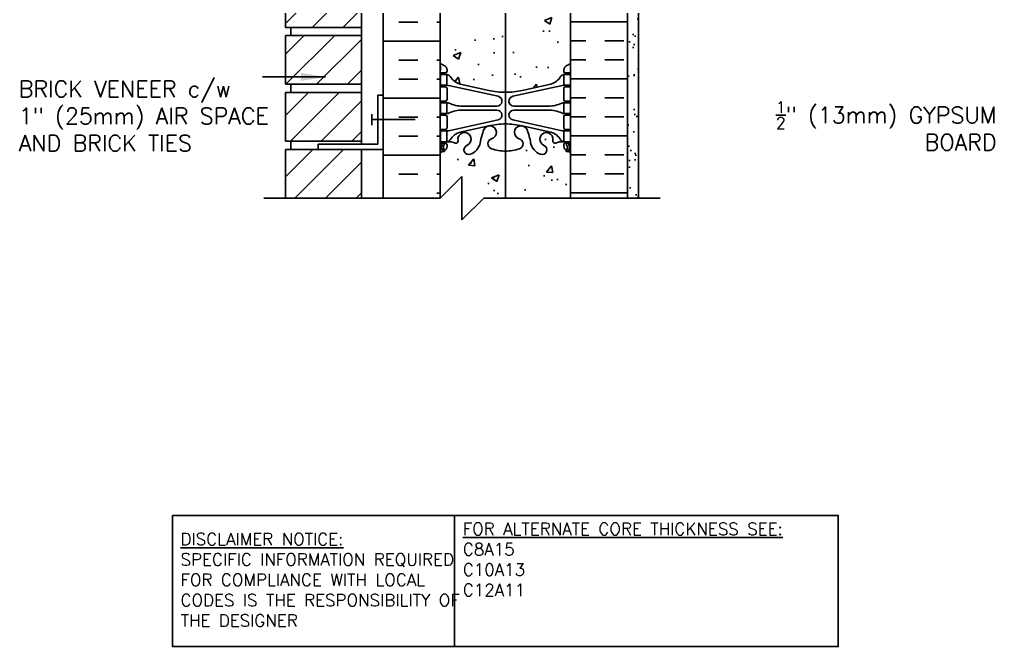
# Model space of a CAD drawing. Header units: inches. Extents: x 113.5 to 169.5, y -22.8 to 56.9.
# Drawn here: x 113.54 to 158.42, y -22.81 to 6.08 of the extents above; entities that cross this region are included whole.
import ezdxf

# ---------------------------------------------------------------- set-up
doc = ezdxf.new("R2010")
doc.units = ezdxf.units.IN
doc.header["$LTSCALE"] = 0.5
doc.header["$MEASUREMENT"] = 0
for name, color, linetype in [('HATCH', 12, 'Continuous'), ('line25', 2, 'Continuous'), ('LINE3', 3, 'Continuous'), ('LINE50', 5, 'Continuous'), ('LINE9', 9, 'Continuous'), ('TEXT', 4, 'Continuous'), ('Web_Edge', 9, 'Continuous')]:
    doc.layers.add(name, color=color, linetype=linetype)
doc.styles.add('DIM', font='romans.shx', dxfattribs={"width": 0.7})
doc.styles.add('ROMANS', font='romans.shx', dxfattribs={"height": 1.125})
doc.styles.get("Standard").update_dxf_attribs({"font": 'romans.shx', "height": 1.125})
doc.dimstyles.new('ext_12', dxfattribs={"dimscale": 12, "dimtxt": 0.09375, "dimasz": 0.09375, "dimexe": 0.09375, "dimexo": 0.0625, "dimgap": 0.0625, "dimtad": 1, "dimdec": 1, "dimzin": 3, "dimdsep": 46, "dimlunit": 4, "dimtxsty": 'DIM', "dimcen": 0.09, "dimdle": 0.09375, "dimclrt": 4, "dimadec": 0, "dimazin": 0, "dimtfac": 1, "dimtdec": 1, "dimtmove": 2, "dimatfit": 3, "dimfxl": 1, "dimfrac": 2, "dimtolj": 1, "dimtzin": 0, "dimarcsym": 0})

msp = doc.modelspace()

# ---------------------------------------------------------------- hatches: boundary and pattern name
at = {"layer": 'HATCH'}
h = msp.add_hatch(dxfattribs=at)
h.set_pattern_fill('AR-CONC', color=256, scale=0.5)
h.paths.add_polyline_path([(135.904, 42.838), (134.904, 42.838), (133.904, 41.838), (133.904, 42.838), (133.904, 43.838), (132.904, 42.838), (132.904, 40.057, 0.082415), (133.047, 39.978, -0.317837), (133.214, 39.742), (133.214, 39.675, -0.414214), (133.151, 39.612), (133.104, 39.612), (133.104, 39.542), (133.209, 39.542, -0.188973), (133.365, 39.447, 0.196323), (133.814, 39.101), (135.136, 38.811, 0.057795), (135.904, 38.721)])
h.paths.add_polyline_path([(137.206, 42.838), (135.904, 42.838), (135.904, 38.721, 0.057795), (136.672, 38.811), (137.206, 38.928)])
h.paths.add_polyline_path([(138.904, 42.838), (137.206, 42.838), (137.206, 38.928), (137.994, 39.101, 0.196323), (138.443, 39.447, -0.188973), (138.599, 39.542), (138.704, 39.542), (138.704, 39.612), (138.656, 39.612, -0.414214), (138.594, 39.675), (138.594, 39.742, -0.317837), (138.76, 39.978, 0.082415), (138.904, 40.057)])
h.paths.add_polyline_path([(135.904, 36.013, -0.082755), (135.255, 36.121, -0.735593), (135.268, 36.579, 0.955472), (135.13, 37.172), (135.11, 37.168, 0.223253), (134.91, 37.003, 0.053157), (134.744, 36.389, -0.24438), (134.296, 35.868, -1), (134.132, 36.277, 2.182095), (133.722, 36.49, -0.601435), (133.602, 36.385, 0.10046), (133.209, 36.442), (133.104, 36.442), (133.104, 36.372), (133.151, 36.372, -0.414214), (133.214, 36.31), (133.214, 36.242, -0.249069), (133.104, 36.035), (133.104, 35.993), (133.014, 35.993, 0.064398), (132.904, 35.927), (132.904, 33.838, -0.518559), (133.485, 33.838, -0.520567), (134.443, 33.838, -0.520567), (134.874, 33.838, -0.520567), (135.44, 33.838, -0.520567), (135.745, 33.838, -0.204153), (135.904, 33.937)])
h.paths.add_polyline_path([(137.206, 36.097, -0.110434), (137.064, 36.389, 0.053157), (136.898, 37.003, 0.223253), (136.698, 37.168), (136.678, 37.172, 0.955472), (136.54, 36.579, -0.735593), (136.552, 36.121, -0.082755), (135.904, 36.013), (135.904, 33.937, -0.286017), (136.136, 33.838, -0.520567), (136.434, 33.838, -0.520567), (136.969, 33.838, -0.209762), (137.206, 33.982)])
h.paths.add_polyline_path([(138.904, 35.927, 0.064398), (138.794, 35.993), (138.704, 35.993), (138.704, 36.035, -0.249069), (138.594, 36.242), (138.594, 36.31, -0.414214), (138.656, 36.372), (138.704, 36.372), (138.704, 36.442), (138.599, 36.442, 0.10046), (138.205, 36.385, -0.601435), (138.086, 36.49, 2.182095), (137.676, 36.277, -1), (137.512, 35.868, -0.130426), (137.206, 36.097), (137.206, 33.982, -0.280208), (137.534, 33.838, -0.520567), (137.853, 33.838, -0.520567), (138.377, 33.838, -0.528229), (138.904, 33.843)])
h.paths.add_polyline_path([(138.904, 33.843, 0.528229), (138.377, 33.838, 0.520567), (137.853, 33.838, 0.520567), (137.534, 33.838, 0.280208), (137.206, 33.982), (137.206, 31.58, -0.130426), (137.512, 31.808, -1), (137.676, 31.4, 2.182095), (138.086, 31.187, -0.601435), (138.205, 31.292, 0.10046), (138.599, 31.235), (138.704, 31.235), (138.704, 31.305), (138.656, 31.305, -0.414214), (138.594, 31.367), (138.594, 31.435, -0.249069), (138.704, 31.642), (138.704, 31.683), (138.794, 31.683, 0.064398), (138.904, 31.749)])
h.paths.add_polyline_path([(137.206, 33.982, 0.209762), (136.969, 33.838, 0.520567), (136.434, 33.838, 0.520567), (136.136, 33.838, 0.520567), (135.745, 33.838, 0.520567), (135.44, 33.838, 0.520567), (134.874, 33.838, 0.520567), (134.443, 33.838, 0.520567), (133.485, 33.838, 0.518559), (132.904, 33.838), (132.904, 31.749, 0.064398), (133.014, 31.683), (133.104, 31.683), (133.104, 31.642, -0.249069), (133.214, 31.435), (133.214, 31.367, -0.414214), (133.151, 31.305), (133.104, 31.305), (133.104, 31.235), (133.209, 31.235, 0.10046), (133.602, 31.292, -0.601435), (133.722, 31.187, 2.182095), (134.132, 31.4, -1), (134.296, 31.808, -0.24438), (134.744, 31.287, 0.053157), (134.91, 30.673, 0.223253), (135.11, 30.509), (135.13, 30.504, 0.955472), (135.268, 31.098, -0.735593), (135.255, 31.556, -0.082755), (135.904, 31.664, -0.082755), (136.552, 31.556, -0.735593), (136.54, 31.098, 0.955472), (136.678, 30.504), (136.698, 30.509, 0.223253), (136.898, 30.673, 0.053157), (137.064, 31.287, -0.110434), (137.206, 31.58)])
h.paths.add_polyline_path([(136.81, 30.804, -1), (136.435, 30.804, -1)], flags=16)
h.paths.add_polyline_path([(135.904, 28.955, 0.057795), (135.136, 28.866), (133.814, 28.576, 0.196323), (133.365, 28.229, -0.188973), (133.209, 28.135), (133.104, 28.135), (133.104, 28.065), (133.151, 28.065, -0.414214), (133.214, 28.002), (133.214, 27.935, -0.317837), (133.047, 27.699, 0.082415), (132.904, 27.62), (132.904, 22.057, 0.082415), (133.047, 21.978, -0.317837), (133.214, 21.742), (133.214, 21.675, -0.414214), (133.151, 21.612), (133.104, 21.612), (133.104, 21.542), (133.209, 21.542, -0.188973), (133.365, 21.447, 0.196323), (133.814, 21.101), (135.136, 20.811, 0.057795), (135.904, 20.721)])
h.paths.add_polyline_path([(137.206, 28.749), (136.672, 28.866, 0.057795), (135.904, 28.955), (135.904, 20.721, 0.057795), (136.672, 20.811), (137.206, 20.928)])
h.paths.add_polyline_path([(138.904, 24.713), (138.904, 27.62, 0.082415), (138.76, 27.699, -0.317837), (138.594, 27.935), (138.594, 28.002, -0.414214), (138.656, 28.065), (138.704, 28.065), (138.704, 28.135), (138.599, 28.135, -0.188973), (138.443, 28.229, 0.196323), (137.994, 28.576), (137.206, 28.749), (137.206, 20.928), (137.994, 21.101, 0.196323), (138.443, 21.447, -0.188973), (138.599, 21.542), (138.704, 21.542), (138.704, 21.612), (138.656, 21.612, -0.414214), (138.594, 21.675), (138.594, 21.742, -0.317837), (138.76, 21.978, 0.082415), (138.904, 22.057)])
h.paths.add_polyline_path([(135.904, 18.013, -0.082755), (135.255, 18.121, -0.735593), (135.268, 18.579, 0.955472), (135.13, 19.172), (135.11, 19.168, 0.223253), (134.91, 19.003, 0.053157), (134.744, 18.389, -0.24438), (134.296, 17.868, -1), (134.132, 18.277, 2.182095), (133.722, 18.49, -0.601435), (133.602, 18.385, 0.10046), (133.209, 18.442), (133.104, 18.442), (133.104, 18.372), (133.151, 18.372, -0.414214), (133.214, 18.31), (133.214, 18.242, -0.249069), (133.104, 18.035), (133.104, 17.993), (133.014, 17.993, 0.064398), (132.904, 17.927), (132.904, 15.838), (132.904, 13.749, 0.064398), (133.014, 13.683), (133.104, 13.683), (133.104, 13.642, -0.249069), (133.214, 13.435), (133.214, 13.367, -0.414214), (133.151, 13.305), (133.104, 13.305), (133.104, 13.235), (133.209, 13.235, 0.10046), (133.602, 13.292, -0.601435), (133.722, 13.187, 2.182095), (134.132, 13.4, -1), (134.296, 13.808, -0.24438), (134.744, 13.287, 0.053157), (134.91, 12.673, 0.223253), (135.11, 12.509), (135.13, 12.504, 0.955472), (135.268, 13.098, -0.735593), (135.255, 13.556, -0.082755), (135.904, 13.664)])
h.paths.add_polyline_path([(135.373, 12.804, -1), (134.998, 12.804, -1)], flags=16)
h.paths.add_polyline_path([(137.206, 16.095), (137.206, 18.097, -0.110434), (137.064, 18.389, 0.053157), (136.898, 19.003, 0.223253), (136.698, 19.168), (136.678, 19.172, 0.955472), (136.54, 18.579, -0.735593), (136.552, 18.121, -0.082755), (135.904, 18.013), (135.904, 13.664, -0.082755), (136.552, 13.556, -0.735593), (136.54, 13.098, 0.955472), (136.678, 12.504), (136.698, 12.509, 0.223253), (136.898, 12.673, 0.053157), (137.064, 13.287, -0.24438), (137.512, 13.808, -1), (137.676, 13.4, 2.182095), (138.086, 13.187, -0.601435), (138.205, 13.292, 0.10046), (138.599, 13.235), (138.704, 13.235), (138.704, 13.305), (138.656, 13.305, -0.414214), (138.594, 13.367), (138.594, 13.435, -0.249069), (138.704, 13.642), (138.704, 13.683), (138.794, 13.683, 0.064398), (138.904, 13.749), (138.904, 15.713), (137.629, 15.713, 0.414214), (137.529, 15.613), (137.529, 14.213), (137.029, 14.213), (137.029, 15.713, -0.220411)])
h.paths.add_polyline_path([(138.904, 17.927, 0.064398), (138.794, 17.993), (138.704, 17.993), (138.704, 18.035, -0.249069), (138.594, 18.242), (138.594, 18.31, -0.414214), (138.656, 18.372), (138.704, 18.372), (138.704, 18.442), (138.599, 18.442, 0.10046), (138.205, 18.385, -0.601435), (138.086, 18.49, 0.191974), (138.053, 18.713), (137.525, 18.713, 0.45754), (137.676, 18.277, -1), (137.512, 17.868, -0.130426), (137.206, 18.097), (137.206, 16.095, -0.177589), (137.529, 16.213), (138.904, 16.213)], flags=17)
h.paths.add_polyline_path([(135.904, 10.955, 0.057795), (135.136, 10.866), (133.814, 10.576, 0.196323), (133.365, 10.229, -0.188973), (133.209, 10.135), (133.104, 10.135), (133.104, 10.065), (133.151, 10.065, -0.414214), (133.214, 10.002), (133.214, 9.935, -0.317837), (133.047, 9.699, 0.082415), (132.904, 9.62), (132.904, 4.057, 0.082415), (133.047, 3.978, -0.317837), (133.214, 3.742), (133.214, 3.675, -0.414214), (133.151, 3.612), (133.104, 3.612), (133.104, 3.542), (133.209, 3.542, -0.188973), (133.365, 3.447, 0.196323), (133.814, 3.101), (135.136, 2.811, 0.057795), (135.904, 2.721)])
h.paths.add_polyline_path([(138.904, 9.62, 0.082415), (138.76, 9.699, -0.317837), (138.594, 9.935), (138.594, 10.002, -0.414214), (138.656, 10.065), (138.704, 10.065), (138.704, 10.135), (138.599, 10.135, -0.188973), (138.443, 10.229, 0.196323), (137.994, 10.576), (136.672, 10.866, 0.057795), (135.904, 10.955), (135.904, 2.721, 0.057795), (136.672, 2.811), (137.994, 3.101, 0.196323), (138.443, 3.447, -0.188973), (138.599, 3.542), (138.704, 3.542), (138.704, 3.612), (138.656, 3.612, -0.414214), (138.594, 3.675), (138.594, 3.742, -0.317837), (138.76, 3.978, 0.082415), (138.904, 4.057)])
h = msp.add_hatch(dxfattribs=at)
h.set_pattern_fill('ANSI31', color=256, scale=8, style=0)
h.set_pattern_definition([(45, (28.4787, -15.0365), (-0.707107, 0.707107), [])])
h.paths.add_polyline_path([(129.279, 0.088), (125.779, 0.088), (125.779, -2.162), (129.279, -2.162)])
h.paths.add_polyline_path([(129.279, 2.713), (125.779, 2.713), (125.779, 0.463), (129.279, 0.463)])
h.paths.add_polyline_path([(129.279, 5.338), (125.779, 5.338), (125.779, 3.088), (129.279, 3.088)])
h.paths.add_polyline_path([(129.279, 7.963), (125.779, 7.963), (125.779, 5.713), (129.279, 5.713)])
h.paths.add_polyline_path([(129.279, 10.588), (125.779, 10.588), (125.779, 8.338), (129.279, 8.338)])
h.paths.add_polyline_path([(129.279, 13.213), (125.779, 13.213), (125.779, 10.963), (129.279, 10.963)])
h.paths.add_polyline_path([(129.279, 15.838), (125.779, 15.838), (125.779, 13.588), (129.279, 13.588)])
h.paths.add_polyline_path([(129.279, 18.463), (125.779, 18.463), (125.779, 16.213), (129.279, 16.213)])
h.paths.add_polyline_path([(129.279, 21.088), (125.779, 21.088), (125.779, 18.838), (129.279, 18.838)])
h.paths.add_polyline_path([(129.279, 23.713), (125.779, 23.713), (125.779, 21.463), (129.279, 21.463)])
h.paths.add_polyline_path([(129.279, 26.307), (125.779, 26.307), (125.779, 24.088), (129.279, 24.088)])
h.paths.add_polyline_path([(129.279, 28.963), (125.779, 28.963), (125.779, 26.713), (129.279, 26.713)])
h.paths.add_polyline_path([(129.279, 30.692), (125.779, 30.692), (125.779, 29.338), (129.279, 29.338)])
h.paths.add_polyline_path([(129.279, 31.588), (125.779, 31.588), (125.779, 30.692), (129.279, 30.692)])
h.paths.add_polyline_path([(129.279, 34.213), (125.779, 34.213), (125.779, 31.963), (129.279, 31.963)])
h.paths.add_polyline_path([(129.279, 36.838), (125.779, 36.838), (125.779, 34.588), (129.279, 34.588)])
h.paths.add_polyline_path([(129.279, 39.463), (125.779, 39.463), (125.779, 37.213), (129.279, 37.213)])
h.paths.add_polyline_path([(129.279, 42.088), (125.779, 42.088), (125.779, 39.838), (129.279, 39.838)])
h.paths.add_polyline_path([(129.279, 42.838), (125.779, 42.838), (125.779, 42.463), (129.279, 42.463)])
h = msp.add_hatch(dxfattribs=at)
h.set_pattern_fill('INSUL', color=256, scale=7, style=0)
h.set_pattern_definition([(0, (28.4787, -15.0365), (0, 2.625), []), (0, (28.4787, -14.1615), (0, 2.625), [0.875, -0.875]), (0, (28.4787, -13.2865), (0, 2.625), [0.875, -0.875])])
h.paths.add_polyline_path([(138.904, 24.713), (141.529, 22.088), (141.529, 33.838), (141.091, 33.838), (141.091, 33.338), (139.591, 33.338), (139.591, 33.838), (138.904, 33.838)])
h.paths.add_polyline_path([(141.529, 12.838), (138.904, 10.213), (138.904, -2.162), (141.529, -2.162)])
h = msp.add_hatch(dxfattribs=at)
h.set_pattern_fill('INSUL', color=256, scale=7, style=0)
h.set_pattern_definition([(0, (-2793.2578, -399.1712), (0, 2.625), []), (0, (-2793.2578, -398.2962), (0, 2.625), [0.875, -0.875]), (0, (-2793.2578, -397.4212), (0, 2.625), [0.875, -0.875])])
h.paths.add_polyline_path([(130.279, -2.162), (130.716, -2.162), (130.716, -1.662), (132.216, -1.662), (132.216, -2.162), (132.904, -2.162), (132.904, 15.838), (132.216, 15.838), (132.216, 16.338), (130.716, 16.338), (130.716, 15.838), (130.279, 15.838)])
h = msp.add_hatch(dxfattribs=at)
h.set_pattern_fill('AR-SAND', color=256, scale=0.5, style=0)
h.set_pattern_definition([(37.5, (119.1024, -15.0365), (-0.031497, 0.963412), [0, -0.76, 0, -0.85, 0, -0.8125]), (7.5, (119.1024, -15.0365), (0.88489, 1.411073), [0, -0.41, 0, -0.685, 0, -0.2625]), (327.5, (118.4874, -15.0365), (1.55707, 0.00283), [0, -0.25, 0, -0.9, 0, -1.175]), (317.5, (118.4874, -15.0365), (1.503063, 0.43884), [0, -0.125, 0, -0.59, 0, -0.675])])
h.paths.add_polyline_path([(142.029, 12.027), (141.935, 12.338), (141.529, 12.338), (141.529, -2.162), (142.029, -2.162)])
h = msp.add_hatch(dxfattribs=at)
h.set_pattern_fill('AR-CONC', color=256, scale=0.5, style=0)
h.paths.add_polyline_path([(137.206, 0.097, -0.110434), (137.064, 0.389, 0.053157), (136.898, 1.003, 0.223253), (136.698, 1.168), (136.678, 1.172, 0.955472), (136.54, 0.579, -0.735593), (136.552, 0.121, -0.082755), (135.904, 0.013, -0.082755), (135.255, 0.121, -0.735593), (135.268, 0.579, 0.955472), (135.13, 1.172), (135.11, 1.168, 0.223253), (134.91, 1.003, 0.053157), (134.744, 0.389, -0.24438), (134.296, -0.132, -1), (134.132, 0.277, 2.182095), (133.722, 0.49, -0.601435), (133.602, 0.385, 0.10046), (133.209, 0.442), (133.104, 0.442), (133.104, 0.372), (133.151, 0.372, -0.414214), (133.214, 0.31), (133.214, 0.242, -0.249069), (133.104, 0.035), (133.104, -0.007), (133.014, -0.007, 0.064398), (132.904, -0.073), (132.904, -2.162), (133.904, -1.162), (133.904, -2.162), (133.904, -3.162), (134.904, -2.162), (137.206, -2.162)])
h.paths.add_polyline_path([(138.904, -0.073, 0.064398), (138.794, -0.007), (138.704, -0.007), (138.704, 0.035, -0.249069), (138.594, 0.242), (138.594, 0.31, -0.414214), (138.656, 0.372), (138.704, 0.372), (138.704, 0.442), (138.599, 0.442, 0.10046), (138.205, 0.385, -0.601435), (138.086, 0.49, 2.182095), (137.676, 0.277, -1), (137.512, -0.132, -0.130426), (137.206, 0.097), (137.206, -2.162), (138.904, -2.162)])

# ---------------------------------------------------------------- linework, layer by layer
at = {"layer": 'line25'}
for p, q in [((129.279, 0.338), (129.279, 28.963)), ((132.904, 15.838), (132.904, -2.162)), ((138.904, -2.162), (138.904, 11.338)), ((125.779, 5.713), (125.779, 7.963)), ((125.779, 5.713), (129.279, 5.713)), ((126.029, 5.338), (126.029, 5.713)), ((125.779, 5.338), (129.279, 5.338)), ((125.779, 3.088), (125.779, 5.338)), ((125.779, 3.088), (129.279, 3.088)), ((125.779, 2.713), (129.279, 2.713)), ((125.779, 0.463), (125.779, 2.713)), ((126.029, 2.713), (126.029, 3.088)), ((125.779, 0.463), (129.279, 0.463)), ((126.029, 0.088), (126.029, 0.463)), ((125.779, 0.088), (129.279, 0.088)), ((125.779, -2.162), (125.779, 0.088)), ((129.279, -2.162), (129.279, 0.088)), ((125.779, -2.162), (129.279, -2.162))]:
    msp.add_line(p, q, dxfattribs=at)
at = {"layer": 'LINE3'}
msp.add_line((135.904, 32.437), (135.904, -2.162), dxfattribs=at)
at = {"layer": 'LINE50'}
for p, q in [((130.279, -2.162), (130.279, 15.838)), ((141.529, -2.162), (141.529, 12.838))]:
    msp.add_line(p, q, dxfattribs=at)
at = {"layer": 'LINE9'}
for p, q in [((142.029, -2.162), (142.029, 12.338)), ((130.029, 2.588), (130.279, 2.588)), ((130.029, 2.588), (130.029, 0.338)), ((129.75, 1.463), (129.75, 1.713)), ((129.75, 1.463), (131.75, 1.463)), ((129.75, 1.463), (129.75, 1.213)), ((127.279, 0.338), (127.279, 0.088)), ((130.029, 0.338), (127.279, 0.338)), ((127.279, 0.088), (130.279, 0.088)), ((133.904, -1.162), (132.904, -2.162)), ((133.904, -2.162), (133.904, -1.162)), ((124.779, -2.162), (132.904, -2.162)), ((133.904, -3.162), (134.904, -2.162)), ((133.904, -2.162), (133.904, -3.162)), ((134.904, -2.162), (143.029, -2.162))]:
    msp.add_line(p, q, dxfattribs=at)
at = {"layer": 'TEXT'}
msp.add_lwpolyline([(141.931, 1.81, 0, 0.36, 0), (143.011, 1.81, 0, 0, 0), (151.386, 1.81, 0, 0, 0)], format="xyseb", dxfattribs=at)
msp.add_lwpolyline([(120.581, -16.775), (133.565, -16.775), (133.565, -22.813), (120.581, -22.813)], close=True, dxfattribs=at)
msp.add_lwpolyline([(133.565, -16.775), (151.225, -16.775), (151.225, -22.813), (133.565, -22.813)], dxfattribs=at)
at = {"layer": 'Web_Edge'}
for p, q in [((132.904, 3.612), (133.151, 3.612)), ((132.914, 3.732), (132.914, 3.918)), ((133.014, 3.542), (133.014, 3.612)), ((133.104, 3.542), (133.104, 3.612)), ((133.214, 3.742), (133.214, 3.675)), ((138.594, 3.742), (138.594, 3.675)), ((138.904, 3.612), (138.656, 3.612)), ((138.704, 3.542), (138.704, 3.612)), ((138.794, 3.542), (138.794, 3.612)), ((138.894, 3.732), (138.894, 3.918)), ((132.904, 2.972), (133.151, 2.972)), ((133.014, 2.972), (133.014, 3.042)), ((133.104, 2.972), (133.104, 3.042)), ((133.214, 2.375), (133.214, 2.91)), ((133.353, 3.018), (135.564, 2.537)), ((133.814, 3.101), (135.136, 2.811)), ((138.455, 3.018), (136.244, 2.537)), ((137.994, 3.101), (136.672, 2.811)), ((138.594, 2.375), (138.594, 2.91)), ((138.904, 2.972), (138.656, 2.972)), ((138.704, 2.972), (138.704, 3.042)), ((138.794, 2.972), (138.794, 3.042)), ((132.904, 2.312), (133.151, 2.312)), ((133.014, 2.242), (133.014, 2.312)), ((133.104, 2.242), (133.104, 2.312)), ((138.904, 2.312), (138.656, 2.312)), ((138.704, 2.242), (138.704, 2.312)), ((138.794, 2.242), (138.794, 2.312)), ((133.919, 2.082), (135.515, 2.082)), ((133.919, 1.902), (135.515, 1.902)), ((137.889, 2.082), (136.293, 2.082)), ((137.889, 1.902), (136.293, 1.902)), ((132.904, 1.672), (133.151, 1.672)), ((133.014, 1.672), (133.014, 1.742)), ((133.104, 1.672), (133.104, 1.742)), ((133.214, 1.075), (133.214, 1.61)), ((133.353, 0.966), (135.564, 1.448)), ((138.455, 0.966), (136.244, 1.448)), ((138.594, 1.075), (138.594, 1.61)), ((138.904, 1.672), (138.656, 1.672)), ((138.704, 1.672), (138.704, 1.742)), ((138.794, 1.672), (138.794, 1.742)), ((132.904, 1.012), (133.151, 1.012)), ((133.014, 0.942), (133.014, 1.012)), ((133.104, 0.942), (133.104, 1.012)), ((133.814, 0.883), (135.136, 1.174)), ((137.994, 0.883), (136.672, 1.174)), ((138.904, 1.012), (138.656, 1.012)), ((138.704, 0.942), (138.704, 1.012)), ((138.794, 0.942), (138.794, 1.012)), ((132.904, 0.372), (133.151, 0.372)), ((132.904, 0.272), (132.946, 0.272)), ((133.014, 0.372), (133.014, 0.442)), ((133.104, 0.372), (133.104, 0.442)), ((133.104, -0.007), (133.104, 0.035)), ((133.214, 0.242), (133.214, 0.31)), ((138.594, 0.242), (138.594, 0.31)), ((138.904, 0.372), (138.656, 0.372)), ((138.704, 0.372), (138.704, 0.442)), ((138.704, -0.007), (138.704, 0.035)), ((138.794, 0.372), (138.794, 0.442)), ((138.904, 0.272), (138.862, 0.272)), ((133.014, -0.007), (133.104, -0.007)), ((138.794, -0.007), (138.704, -0.007))]:
    msp.add_line(p, q, dxfattribs=at)
for points in [[(132.909, 3.542), (133.209, 3.542), (133.209, 3.042), (132.909, 3.042)], [(138.899, 3.542), (138.599, 3.542), (138.599, 3.042), (138.899, 3.042)], [(132.909, 2.242), (133.209, 2.242), (133.209, 1.742), (132.909, 1.742)], [(138.899, 2.242), (138.599, 2.242), (138.599, 1.742), (138.899, 1.742)], [(132.909, 0.942), (133.209, 0.942), (133.209, 0.442), (132.909, 0.442)], [(138.899, 0.942), (138.599, 0.942), (138.599, 0.442), (138.899, 0.442)]]:
    msp.add_lwpolyline(points, close=True, dxfattribs=at)
for centre, radius, start, end in [((133.214, 4.449), 0.5, 231.6833, 250.5288), ((138.594, 4.449), 0.5, 289.4712, 308.3167), ((133.214, 4.449), 0.6, 238.8907, 238.927), ((132.894, 3.918), 0.02, 360, 58.927), ((132.894, 3.732), 0.02, 299.988, 360), ((132.964, 3.742), 0.25, 0, 70.5288), ((133.151, 3.675), 0.0625, 270, 0), ((138.844, 3.742), 0.25, 109.4712, 180), ((138.656, 3.675), 0.0625, 180, 270), ((138.914, 3.918), 0.02, 121.073, 180), ((138.914, 3.732), 0.02, 180, 240.012), ((138.594, 4.449), 0.6, 301.073, 301.1093), ((133.166, 3.296), 0.25, 37.2777, 80.0823), ((134.013, 3.824), 0.75, 210.155, 254.5838), ((137.794, 3.824), 0.75, 285.4162, 329.845), ((138.642, 3.296), 0.25, 99.9177, 142.7223), ((133.151, 2.91), 0.0625, 0, 90), ((133.118, 2.046), 1, 76.4291, 84.7991), ((135.904, 6.078), 3.356, 256.7692, 270), ((135.904, 6.078), 3.356, 270, 283.2308), ((138.689, 2.046), 1, 95.2009, 103.5709), ((138.656, 2.91), 0.0625, 90, 180), ((133.151, 2.375), 0.0625, 270, 0), ((135.515, 2.312), 0.23, 270, 77.6055), ((136.293, 2.312), 0.23, 102.3945, 270), ((138.656, 2.375), 0.0625, 180, 270), ((133.205, 2.023), 0.219, 60.4937, 88.92), ((133.205, 2.023), 0.219, 60.4937, 88.92), ((133.949, 3.682), 1.6, 246.5673, 268.9203), ((133.949, 3.682), 1.6, 246.5673, 268.9203), ((133.949, 0.302), 1.6, 91.0797, 113.4327), ((135.515, 1.672), 0.23, 282.3945, 90), ((136.293, 1.672), 0.23, 90, 257.6055), ((137.859, 3.682), 1.6, 271.0797, 293.4327), ((137.859, 3.682), 1.6, 271.0797, 293.4327), ((137.859, 0.302), 1.6, 66.5673, 88.9203), ((138.603, 2.023), 0.219, 91.08, 119.5063), ((138.603, 2.023), 0.219, 91.08, 119.5063), ((133.151, 1.61), 0.0625, 0, 90), ((133.205, 1.961), 0.219, 271.08, 299.5063), ((138.603, 1.961), 0.219, 240.4937, 268.92), ((138.656, 1.61), 0.0625, 90, 180), ((133.151, 1.075), 0.0625, 270, 0), ((133.118, 1.938), 1, 275.2009, 283.5709), ((137.707, -0.082), 3, 158.8016, 170.9727), ((135.185, 0.873), 0.305, 285.7253, 154.6218), ((135.904, -2.093), 3.356, 90, 103.2308), ((135.904, -2.093), 3.356, 76.7692, 90), ((136.622, 0.873), 0.305, 25.3782, 254.2747), ((134.101, -0.082), 3, 9.0273, 21.1984), ((138.689, 1.938), 1, 256.4291, 264.7991), ((138.656, 1.075), 0.0625, 180, 270), ((133.166, 0.688), 0.25, 279.9177, 322.7223), ((134.013, 0.16), 0.75, 105.4162, 149.845), ((133.634, 0.469), 0.09, 251.1349, 13.3205), ((134.019, 0.56), 0.305, 291.8037, 193.3205), ((135.333, 0.348), 0.24, 105.7253, 251.077), ((136.475, 0.348), 0.24, 288.923, 74.2747), ((137.789, 0.56), 0.305, 346.6795, 248.1963), ((137.794, 0.16), 0.75, 30.155, 74.5838), ((138.173, 0.469), 0.09, 166.6795, 288.8651), ((138.642, 0.688), 0.25, 217.2777, 260.0823), ((133.214, -0.465), 0.6, 114.9252, 121.1093), ((133.214, -0.465), 0.5, 109.4712, 128.3167), ((132.946, 0.252), 0.02, 345.8459, 90), ((133.208, 0.188), 0.25, 137.5391, 219.8855), ((132.953, 0.097), 0.02, 294.9252, 19.2084), ((133.05, 0.057), 0.045, 218.552, 40.8121), ((133.056, 0.326), 0.045, 317.5391, 137.5391), ((132.964, 0.242), 0.25, 289.4712, 360), ((133.208, 0.188), 0.16, 137.5391, 219.9999), ((133.151, 0.31), 0.0625, 360, 90), ((133.265, -0.556), 1, 70.0933, 93.2121), ((134.214, 0.073), 0.22, 111.8037, 291.8037), ((134.019, 0.56), 0.745, 291.8037, 346.7348), ((135.904, 2.013), 2, 251.077, 270), ((135.904, 2.013), 2, 270, 288.923), ((137.789, 0.56), 0.745, 193.2652, 248.1963), ((137.594, 0.073), 0.22, 248.1963, 68.1963), ((138.543, -0.556), 1, 86.7879, 109.9067), ((138.656, 0.31), 0.0625, 90, 180), ((138.844, 0.242), 0.25, 180, 250.5288), ((138.751, 0.326), 0.045, 42.4609, 222.4609), ((138.758, 0.057), 0.045, 139.1879, 321.448), ((138.6, 0.188), 0.16, 320.0001, 42.4609), ((138.594, -0.465), 0.5, 51.6833, 70.5288), ((138.6, 0.188), 0.25, 320.1145, 42.4609), ((138.855, 0.097), 0.02, 160.7916, 245.0748), ((138.862, 0.252), 0.02, 90, 194.1541), ((138.594, -0.465), 0.6, 58.8907, 65.0748)]:
    msp.add_arc(centre, radius, start, end, dxfattribs=at)

# ---------------------------------------------------------------- texts
at = {"layer": 'TEXT', "char_height": 0.75, "style": 'ROMANS'}
for s, insert, width, attachment_point in [('BRICK VENEER c/w\\P1" (25mm) AIR SPACE AND BRICK TIES', (113.503, 1.628), 12.96959, 4), ('\\A1;{\\H0.7x;\\S1/2;\\H1.4286x;"} (13mm) GYPSUM BOARD', (158.512, 1.173), 11.05043, 6)]:
    msp.add_mtext(s, dxfattribs=dict(at, insert=insert, width=width, attachment_point=attachment_point))
at = {"layer": 'TEXT', "char_height": 0.5625, "attachment_point": 4}
for s, insert, width in [('{\\LFOR ALTERNATE CORE THICKNESS SEE:\\P}C8A15\\PC10A13\\PC12A11', (133.94, -18.801), 23.33295), ('{\\LDISCLAIMER NOTICE:}\\PSPECIFIC INFORMATION REQUIRED FOR COMPLIANCE WITH LOCAL CODES IS THE RESPONSIBILITY OF THE DESIGNER', (120.948, -19.741), 14.00235)]:
    msp.add_mtext(s, dxfattribs=dict(at, insert=insert, width=width))

# ---------------------------------------------------------------- leaders
at = {"layer": 'TEXT'}
msp.add_leader([(127.62, 3.429), (124.725, 3.429)], dimstyle='ext_12', override={"dimgap": 0.0625, "dimtad": 0}, dxfattribs=at)

doc.saveas('drawing.dxf')
